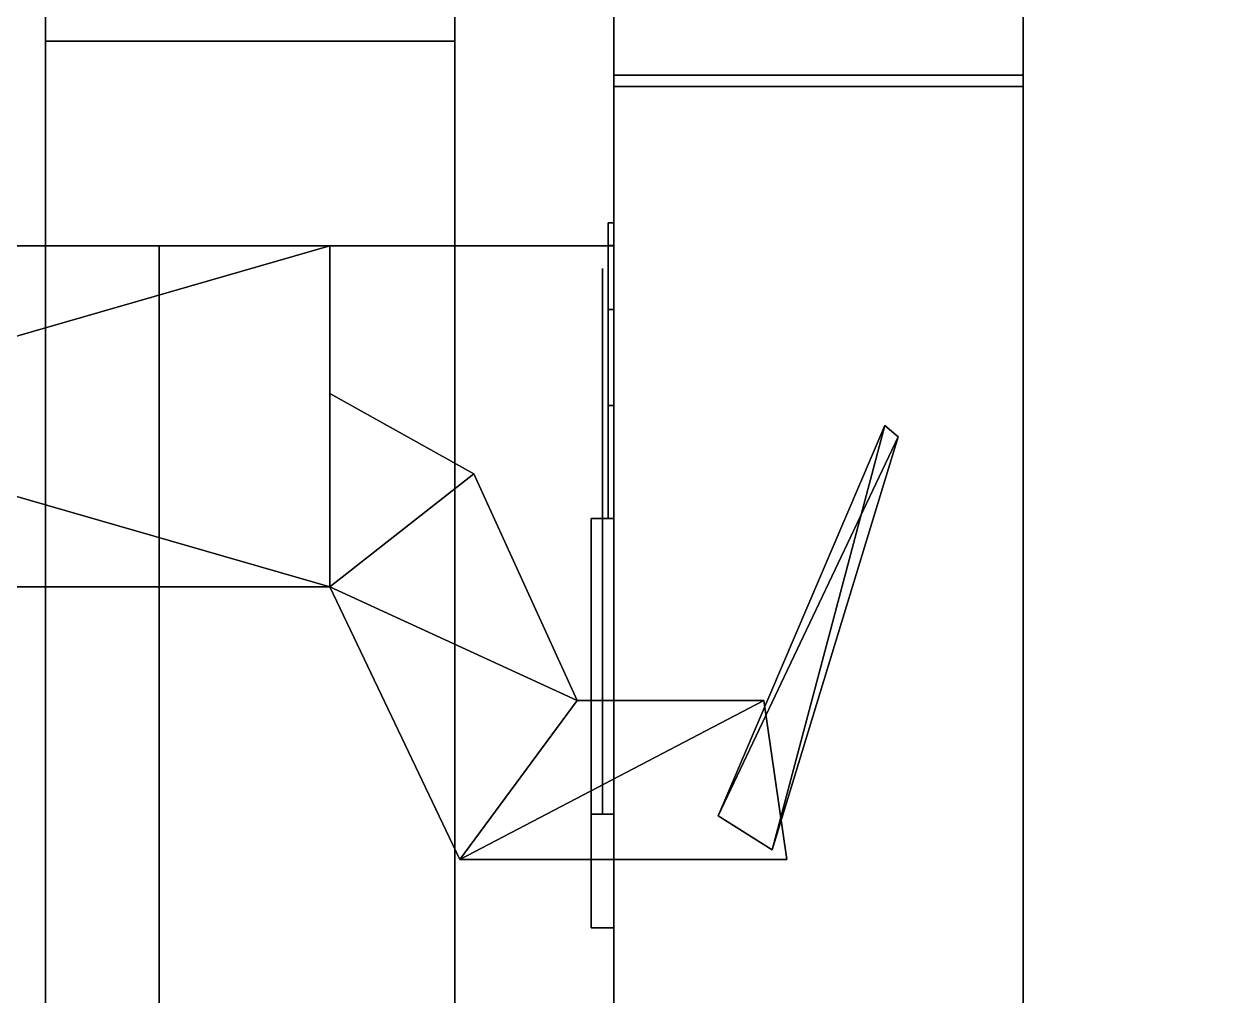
# Model space of a CAD drawing. Extents: x -100 to 4856, y -100 to 4830.
# Drawn here: x 544.1 to 596.9, y 3003 to 3045.8 of the extents above; entities that cross this region are included whole.
import ezdxf

# ---------------------------------------------------------------- set-up
doc = ezdxf.new("R2010")
doc.units = 0
for name, color, linetype in [('LAYER0', 7, 'CONTINUOUS'), ('LAYER145', 7, 'CONTINUOUS'), ('LAYER149', 7, 'CONTINUOUS'), ('LAYER153', 7, 'CONTINUOUS'), ('LAYER162', 7, 'CONTINUOUS'), ('LAYER350', 28, 'CONTINUOUS'), ('LAYER351', 253, 'CONTINUOUS'), ('LAYER352', 28, 'CONTINUOUS'), ('LAYER353', 253, 'CONTINUOUS'), ('LAYER354', 28, 'CONTINUOUS'), ('LAYER355', 253, 'CONTINUOUS'), ('LAYER356', 28, 'CONTINUOUS'), ('LAYER357', 253, 'CONTINUOUS'), ('LAYER358', 28, 'CONTINUOUS'), ('LAYER359', 253, 'CONTINUOUS'), ('LAYER360', 9, 'CONTINUOUS'), ('LAYER639', 9, 'CONTINUOUS'), ('LAYER640', 9, 'CONTINUOUS'), ('LAYER698', 9, 'CONTINUOUS'), ('LAYER699', 9, 'CONTINUOUS')]:
    doc.layers.add(name, color=color, linetype=linetype)

msp = doc.modelspace()

# ---------------------------------------------------------------- linework, layer by layer
at = {"layer": 'LAYER0', "invisible_edges": 1}
for points in [[(4856, 4830, -5), (-100, -100, -5), (-100, 4830, -5), (4856, 4830, -5)], [(-100, -100, -5), (4856, 4830, -5), (4856, -100, -5), (-100, -100, -5)], [(4856, -100), (-100, 4830), (-100, -100), (4856, -100)], [(-100, 4830), (4856, -100), (4856, 4830), (-100, 4830)]]:
    msp.add_3dface(points, dxfattribs=at)
at = {"layer": 'LAYER145', "invisible_edges": 1}
for points in [[(20, 3036), (570, 3054), (570, 3036), (20, 3036)], [(570, 3054), (20, 3036), (20, 3054), (570, 3054)], [(20, 3054, 2540), (570, 3036, 2540), (570, 3054, 2540), (20, 3054, 2540)], [(570, 3036, 2540), (20, 3054, 2540), (20, 3036, 2540), (570, 3036, 2540)], [(570, 3036, 2540), (570, 3054), (570, 3054, 2540), (570, 3036, 2540)], [(570, 3054), (570, 3036, 2540), (570, 3036), (570, 3054)], [(570, 3036, 2540), (20, 3036), (570, 3036), (570, 3036, 2540)], [(20, 3036), (570, 3036, 2540), (20, 3036, 2540), (20, 3036)]]:
    msp.add_3dface(points, dxfattribs=at)
at = {"layer": 'LAYER149', "invisible_edges": 1}
for points in [[(20, 3036, 80), (570, 2256, 80), (20, 2256, 80), (20, 3036, 80)], [(570, 2256, 80), (20, 3036, 80), (570, 3036, 80), (570, 2256, 80)], [(20, 3036, 80), (570, 3036, 98), (570, 3036, 80), (20, 3036, 80)], [(570, 3036, 98), (20, 3036, 80), (20, 3036, 98), (570, 3036, 98)], [(570, 3036, 98), (20, 2256, 98), (570, 2256, 98), (570, 3036, 98)], [(20, 2256, 98), (570, 3036, 98), (20, 3036, 98), (20, 2256, 98)], [(570, 3036, 98), (570, 2256, 80), (570, 3036, 80), (570, 3036, 98)], [(570, 2256, 80), (570, 3036, 98), (570, 2256, 98), (570, 2256, 80)]]:
    msp.add_3dface(points, dxfattribs=at)
at = {"layer": 'LAYER153', "invisible_edges": 1}
for points in [[(550, 3036), (532, 2256), (532, 3036), (550, 3036)], [(532, 2256), (550, 3036), (550, 2256), (532, 2256)], [(532, 3036, 80), (550, 3036), (532, 3036), (532, 3036, 80)], [(550, 3036), (532, 3036, 80), (550, 3036, 80), (550, 3036)], [(550, 2256, 80), (532, 3036, 80), (532, 2256, 80), (550, 2256, 80)], [(532, 3036, 80), (550, 2256, 80), (550, 3036, 80), (532, 3036, 80)], [(550, 3036), (550, 2256, 80), (550, 2256), (550, 3036)], [(550, 2256, 80), (550, 3036), (550, 3036, 80), (550, 2256, 80)]]:
    msp.add_3dface(points, dxfattribs=at)
at = {"layer": 'LAYER162', "invisible_edges": 1}
for points in [[(20, 2256, 2539), (570, 3036, 2539), (20, 3036, 2539), (20, 2256, 2539)], [(570, 3036, 2539), (20, 2256, 2539), (570, 2256, 2539), (570, 3036, 2539)], [(20, 3036, 2521), (570, 3036, 2539), (570, 3036, 2521), (20, 3036, 2521)], [(570, 3036, 2539), (20, 3036, 2521), (20, 3036, 2539), (570, 3036, 2539)], [(570, 2256, 2521), (20, 3036, 2521), (570, 3036, 2521), (570, 2256, 2521)], [(20, 3036, 2521), (570, 2256, 2521), (20, 2256, 2521), (20, 3036, 2521)], [(570, 2256, 2521), (570, 3036, 2539), (570, 2256, 2539), (570, 2256, 2521)], [(570, 3036, 2539), (570, 2256, 2521), (570, 3036, 2521), (570, 3036, 2539)]]:
    msp.add_3dface(points, dxfattribs=at)
at = {"layer": 'LAYER350'}
for points, invisible_edges in [([(569.75, 3036.01, 178.0251), (569.75, 3037, 183), (569.75, 3035, 183), (569.75, 3035, 177.5)], 10), ([(569.75, 3037, 183), (569.75, 3036.01, 187.9749), (569.75, 3035, 188.5), (569.75, 3035, 183)], 10), ([(569.75, 3033.192, 173.8076), (569.75, 3036.01, 178.0251), (569.75, 3035, 177.5), (569.75, 3031.5, 177.5)], 10), ([(569.75, 3036.01, 187.9749), (569.75, 3033.192, 192.1924), (569.75, 3031.5, 188.5), (569.75, 3035, 188.5)], 10), ([(569.5, 3035, 188.5), (569.5, 3035, 177.5), (569.5, 3028, 177.5), (569.5, 3028.209, 188.3167)], 4), ([(569.75, 3028.975, 170.9896), (569.75, 3033.192, 173.8076), (569.75, 3031.5, 177.5), (569.75, 3028, 177.5)], 10), ([(569.75, 3033.192, 192.1924), (569.75, 3028.975, 195.0104), (569.75, 3028, 188.5), (569.75, 3031.5, 188.5)], 10), ([(569.75, 3024, 170), (569.75, 3028.975, 170.9896), (569.75, 3028, 177.5), (569.75, 3024, 174)], 2), ([(569.75, 3028.975, 195.0104), (569.75, 3024, 196), (569.75, 3024, 192), (569.75, 3028, 188.5)], 8), ([(569.5, 3028.209, 188.3167), (569.5, 3028, 177.5), (569.5, 3024, 174), (569.5, 3024, 192)], 5), ([(569, 3006, 162), (569, 3011, 174), (569, 3024, 174), (569, 3024, 162)], 1), ([(569, 3006, 204), (569, 3011, 192), (569, 3024, 192), (569, 3024, 204)], 1), ([(569.5, 3024, 192), (569.5, 3024, 174), (569.5, 3011, 174), (569.5, 3011, 192)], 1), ([(569, 3006, 204), (569, 3006, 162), (569, 3011, 174), (569, 3011, 192)], 10)]:
    msp.add_3dface(points, dxfattribs=dict(at, invisible_edges=invisible_edges))
for points in [[(569, 3006, 162), (569, 3024, 162), (569, 3024, 162), (569, 3006, 162)], [(569, 3006, 204), (569, 3024, 204), (569, 3024, 204), (569, 3006, 204)], [(569, 3011, 174), (570, 3011, 174), (570, 3024, 174), (569, 3024, 174)], [(569, 3024, 174), (570, 3024, 174), (570, 3024, 162), (569, 3024, 162)], [(569, 3024, 162), (570, 3024, 162), (570, 3006, 162), (569, 3006, 162)], [(569, 3011, 192), (570, 3011, 192), (570, 3024, 192), (569, 3024, 192)], [(569, 3024, 192), (570, 3024, 192), (570, 3024, 204), (569, 3024, 204)], [(569, 3024, 204), (570, 3024, 204), (570, 3006, 204), (569, 3006, 204)], [(570, 3024, 174), (570, 3024, 162), (570, 3024, 174)], [(570, 3024, 192), (570, 3024, 204), (570, 3024, 192)], [(570, 3006, 162), (570, 3024, 162), (570, 3024, 204), (570, 3006, 204)], [(569, 3011, 174), (570, 3011, 174), (570, 3011, 192), (569, 3011, 192)], [(570, 3011, 174), (570, 3011, 192), (570, 3011, 174)], [(569, 3006, 204), (570, 3006, 204), (569, 3006, 204)], [(570, 3006, 162), (570, 3006, 204), (569, 3006, 204), (569, 3006, 162)]]:
    msp.add_3dface(points, dxfattribs=at)
at = {"layer": 'LAYER351'}
for points in [[(557.5, 3036, 176.2174), (557.5, 3021, 176.2174), (505.5, 3036, 176.2174), (557.5, 3036, 176.2174)], [(505.5, 3036, 176.2174), (557.5, 3021, 176.2174), (505.5, 3021, 176.2174), (505.5, 3036, 176.2174)], [(505.5, 3036, 189.7826), (505.5, 3021, 189.7826), (557.5, 3036, 189.7826), (505.5, 3036, 189.7826)], [(557.5, 3036, 189.7826), (505.5, 3021, 189.7826), (557.5, 3021, 189.7826), (557.5, 3036, 189.7826)], [(557.5, 3021, 189.7826), (563.84, 3025.96, 189.7826), (557.5, 3029.5, 189.7826), (557.5, 3021, 189.7826)], [(563.84, 3025.96, 176.2174), (557.5, 3021, 176.2174), (557.5, 3029.5, 176.2174), (563.84, 3025.96, 176.2174)], [(581.92, 3028.09, 177.3478), (582.5, 3027.59, 177.3478), (574.58, 3010.93, 177.3478), (581.92, 3028.09, 177.3478)], [(574.58, 3010.93, 188.6522), (576.96, 3009.43, 188.6522), (581.92, 3028.09, 188.6522), (574.58, 3010.93, 188.6522)], [(581.92, 3028.09, 188.6522), (576.96, 3009.43, 188.6522), (582.5, 3027.59, 188.6522), (581.92, 3028.09, 188.6522)], [(574.58, 3010.93, 177.3478), (582.5, 3027.59, 177.3478), (576.96, 3009.43, 177.3478), (574.58, 3010.93, 177.3478)], [(582.5, 3027.59, 177.3478), (582.5, 3027.59, 188.6522), (576.96, 3009.43, 177.3478), (582.5, 3027.59, 177.3478)], [(576.96, 3009.43, 177.3478), (582.5, 3027.59, 188.6522), (576.96, 3009.43, 188.6522), (576.96, 3009.43, 177.3478)], [(563.84, 3025.96, 189.7826), (557.5, 3021, 189.7826), (568.38, 3016, 189.7826), (563.84, 3025.96, 189.7826)], [(557.5, 3021, 176.2174), (563.84, 3025.96, 176.2174), (568.38, 3016, 176.2174), (557.5, 3021, 176.2174)], [(557.5, 3021, 176.2174), (557.5, 3021, 189.7826), (505.5, 3021, 176.2174), (557.5, 3021, 176.2174)], [(505.5, 3021, 176.2174), (557.5, 3021, 189.7826), (505.5, 3021, 189.7826), (505.5, 3021, 176.2174)], [(568.38, 3016, 189.7826), (557.5, 3021, 189.7826), (563.23, 3009, 189.7826), (568.38, 3016, 189.7826)], [(563.23, 3009, 176.2174), (563.23, 3009, 189.7826), (557.5, 3021, 176.2174), (563.23, 3009, 176.2174)], [(557.5, 3021, 176.2174), (563.23, 3009, 189.7826), (557.5, 3021, 189.7826), (557.5, 3021, 176.2174)], [(557.5, 3021, 176.2174), (568.38, 3016, 176.2174), (563.23, 3009, 176.2174), (557.5, 3021, 176.2174)], [(563.23, 3009, 189.7826), (577.6, 3009, 189.7826), (576.6, 3016, 189.7826), (563.23, 3009, 189.7826)], [(563.23, 3009, 189.7826), (576.6, 3016, 189.7826), (568.38, 3016, 189.7826), (563.23, 3009, 189.7826)], [(577.6, 3009, 176.2174), (563.23, 3009, 176.2174), (576.6, 3016, 176.2174), (577.6, 3009, 176.2174)], [(576.6, 3016, 176.2174), (563.23, 3009, 176.2174), (568.38, 3016, 176.2174), (576.6, 3016, 176.2174)], [(563.23, 3009, 189.7826), (563.23, 3009, 176.2174), (577.6, 3009, 176.2174), (563.23, 3009, 189.7826)], [(563.23, 3009, 189.7826), (577.6, 3009, 176.2174), (577.6, 3009, 189.7826), (563.23, 3009, 189.7826)]]:
    msp.add_3dface(points, dxfattribs=at)
at = {"layer": 'LAYER352'}
for points, invisible_edges in [([(569.75, 3036.01, 741.5251), (569.75, 3037, 746.5), (569.75, 3035, 746.5), (569.75, 3035, 741)], 10), ([(569.75, 3037, 746.5), (569.75, 3036.01, 751.4749), (569.75, 3035, 752), (569.75, 3035, 746.5)], 10), ([(569.75, 3033.192, 737.3076), (569.75, 3036.01, 741.5251), (569.75, 3035, 741), (569.75, 3031.5, 741)], 10), ([(569.75, 3036.01, 751.4749), (569.75, 3033.192, 755.6924), (569.75, 3031.5, 752), (569.75, 3035, 752)], 10), ([(569.5, 3035, 752), (569.5, 3035, 741), (569.5, 3028, 741), (569.5, 3028.209, 751.8167)], 4), ([(569.75, 3028.975, 734.4896), (569.75, 3033.192, 737.3076), (569.75, 3031.5, 741), (569.75, 3028, 741)], 10), ([(569.75, 3033.192, 755.6924), (569.75, 3028.975, 758.5104), (569.75, 3028, 752), (569.75, 3031.5, 752)], 10), ([(569.75, 3024, 733.5), (569.75, 3028.975, 734.4896), (569.75, 3028, 741), (569.75, 3024, 737.5)], 2), ([(569.75, 3028.975, 758.5104), (569.75, 3024, 759.5), (569.75, 3024, 755.5), (569.75, 3028, 752)], 8), ([(569.5, 3028.209, 751.8167), (569.5, 3028, 741), (569.5, 3024, 737.5), (569.5, 3024, 755.5)], 5), ([(569, 3006, 725.5), (569, 3011, 737.5), (569, 3024, 737.5), (569, 3024, 725.5)], 1), ([(569, 3006, 767.5), (569, 3011, 755.5), (569, 3024, 755.5), (569, 3024, 767.5)], 1), ([(569.5, 3024, 755.5), (569.5, 3024, 737.5), (569.5, 3011, 737.5), (569.5, 3011, 755.5)], 1), ([(569, 3006, 767.5), (569, 3006, 725.5), (569, 3011, 737.5), (569, 3011, 755.5)], 10)]:
    msp.add_3dface(points, dxfattribs=dict(at, invisible_edges=invisible_edges))
for points in [[(569, 3006, 725.5), (569, 3024, 725.5), (569, 3024, 725.5), (569, 3006, 725.5)], [(569, 3006, 767.5), (569, 3024, 767.5), (569, 3024, 767.5), (569, 3006, 767.5)], [(569, 3011, 737.5), (570, 3011, 737.5), (570, 3024, 737.5), (569, 3024, 737.5)], [(569, 3024, 737.5), (570, 3024, 737.5), (570, 3024, 725.5), (569, 3024, 725.5)], [(569, 3024, 725.5), (570, 3024, 725.5), (570, 3006, 725.5), (569, 3006, 725.5)], [(569, 3011, 755.5), (570, 3011, 755.5), (570, 3024, 755.5), (569, 3024, 755.5)], [(569, 3024, 755.5), (570, 3024, 755.5), (570, 3024, 767.5), (569, 3024, 767.5)], [(569, 3024, 767.5), (570, 3024, 767.5), (570, 3006, 767.5), (569, 3006, 767.5)], [(570, 3024, 737.5), (570, 3024, 725.5), (570, 3024, 737.5)], [(570, 3024, 755.5), (570, 3024, 767.5), (570, 3024, 755.5)], [(570, 3006, 725.5), (570, 3024, 725.5), (570, 3024, 767.5), (570, 3006, 767.5)], [(569, 3011, 737.5), (570, 3011, 737.5), (570, 3011, 755.5), (569, 3011, 755.5)], [(570, 3011, 737.5), (570, 3011, 755.5), (570, 3011, 737.5)], [(569, 3006, 767.5), (570, 3006, 767.5), (569, 3006, 767.5)], [(570, 3006, 725.5), (570, 3006, 767.5), (569, 3006, 767.5), (569, 3006, 725.5)]]:
    msp.add_3dface(points, dxfattribs=at)
at = {"layer": 'LAYER353'}
for points in [[(557.5, 3036, 739.7174), (557.5, 3021, 739.7174), (505.5, 3036, 739.7174), (557.5, 3036, 739.7174)], [(505.5, 3036, 739.7174), (557.5, 3021, 739.7174), (505.5, 3021, 739.7174), (505.5, 3036, 739.7174)], [(505.5, 3036, 753.2826), (505.5, 3021, 753.2826), (557.5, 3036, 753.2826), (505.5, 3036, 753.2826)], [(557.5, 3036, 753.2826), (505.5, 3021, 753.2826), (557.5, 3021, 753.2826), (557.5, 3036, 753.2826)], [(557.5, 3021, 753.2826), (563.84, 3025.96, 753.2826), (557.5, 3029.5, 753.2826), (557.5, 3021, 753.2826)], [(563.84, 3025.96, 739.7174), (557.5, 3021, 739.7174), (557.5, 3029.5, 739.7174), (563.84, 3025.96, 739.7174)], [(581.92, 3028.09, 740.8478), (582.5, 3027.59, 740.8478), (574.58, 3010.93, 740.8478), (581.92, 3028.09, 740.8478)], [(574.58, 3010.93, 752.1522), (576.96, 3009.43, 752.1522), (581.92, 3028.09, 752.1522), (574.58, 3010.93, 752.1522)], [(581.92, 3028.09, 752.1522), (576.96, 3009.43, 752.1522), (582.5, 3027.59, 752.1522), (581.92, 3028.09, 752.1522)], [(574.58, 3010.93, 740.8478), (582.5, 3027.59, 740.8478), (576.96, 3009.43, 740.8478), (574.58, 3010.93, 740.8478)], [(582.5, 3027.59, 740.8478), (582.5, 3027.59, 752.1522), (576.96, 3009.43, 740.8478), (582.5, 3027.59, 740.8478)], [(576.96, 3009.43, 740.8478), (582.5, 3027.59, 752.1522), (576.96, 3009.43, 752.1522), (576.96, 3009.43, 740.8478)], [(563.84, 3025.96, 753.2826), (557.5, 3021, 753.2826), (568.38, 3016, 753.2826), (563.84, 3025.96, 753.2826)], [(557.5, 3021, 739.7174), (563.84, 3025.96, 739.7174), (568.38, 3016, 739.7174), (557.5, 3021, 739.7174)], [(557.5, 3021, 739.7174), (557.5, 3021, 753.2826), (505.5, 3021, 739.7174), (557.5, 3021, 739.7174)], [(505.5, 3021, 739.7174), (557.5, 3021, 753.2826), (505.5, 3021, 753.2826), (505.5, 3021, 739.7174)], [(568.38, 3016, 753.2826), (557.5, 3021, 753.2826), (563.23, 3009, 753.2826), (568.38, 3016, 753.2826)], [(563.23, 3009, 739.7174), (563.23, 3009, 753.2826), (557.5, 3021, 739.7174), (563.23, 3009, 739.7174)], [(557.5, 3021, 739.7174), (563.23, 3009, 753.2826), (557.5, 3021, 753.2826), (557.5, 3021, 739.7174)], [(557.5, 3021, 739.7174), (568.38, 3016, 739.7174), (563.23, 3009, 739.7174), (557.5, 3021, 739.7174)], [(563.23, 3009, 753.2826), (577.6, 3009, 753.2826), (576.6, 3016, 753.2826), (563.23, 3009, 753.2826)], [(563.23, 3009, 753.2826), (576.6, 3016, 753.2826), (568.38, 3016, 753.2826), (563.23, 3009, 753.2826)], [(577.6, 3009, 739.7174), (563.23, 3009, 739.7174), (576.6, 3016, 739.7174), (577.6, 3009, 739.7174)], [(576.6, 3016, 739.7174), (563.23, 3009, 739.7174), (568.38, 3016, 739.7174), (576.6, 3016, 739.7174)], [(563.23, 3009, 753.2826), (563.23, 3009, 739.7174), (577.6, 3009, 739.7174), (563.23, 3009, 753.2826)], [(563.23, 3009, 753.2826), (577.6, 3009, 739.7174), (577.6, 3009, 753.2826), (563.23, 3009, 753.2826)]]:
    msp.add_3dface(points, dxfattribs=at)
at = {"layer": 'LAYER354'}
for points, invisible_edges in [([(569.75, 3036.01, 1305.025), (569.75, 3037, 1310), (569.75, 3035, 1310), (569.75, 3035, 1304.5)], 10), ([(569.75, 3037, 1310), (569.75, 3036.01, 1314.975), (569.75, 3035, 1315.5), (569.75, 3035, 1310)], 10), ([(569.75, 3033.192, 1300.808), (569.75, 3036.01, 1305.025), (569.75, 3035, 1304.5), (569.75, 3031.5, 1304.5)], 10), ([(569.75, 3036.01, 1314.975), (569.75, 3033.192, 1319.192), (569.75, 3031.5, 1315.5), (569.75, 3035, 1315.5)], 10), ([(569.5, 3035, 1315.5), (569.5, 3035, 1304.5), (569.5, 3028, 1304.5), (569.5, 3028.209, 1315.317)], 4), ([(569.75, 3028.975, 1297.99), (569.75, 3033.192, 1300.808), (569.75, 3031.5, 1304.5), (569.75, 3028, 1304.5)], 10), ([(569.75, 3033.192, 1319.192), (569.75, 3028.975, 1322.01), (569.75, 3028, 1315.5), (569.75, 3031.5, 1315.5)], 10), ([(569.75, 3024, 1297), (569.75, 3028.975, 1297.99), (569.75, 3028, 1304.5), (569.75, 3024, 1301)], 2), ([(569.75, 3028.975, 1322.01), (569.75, 3024, 1323), (569.75, 3024, 1319), (569.75, 3028, 1315.5)], 8), ([(569.5, 3028.209, 1315.317), (569.5, 3028, 1304.5), (569.5, 3024, 1301), (569.5, 3024, 1319)], 5), ([(569, 3006, 1289), (569, 3011, 1301), (569, 3024, 1301), (569, 3024, 1289)], 1), ([(569, 3006, 1331), (569, 3011, 1319), (569, 3024, 1319), (569, 3024, 1331)], 1), ([(569.5, 3024, 1319), (569.5, 3024, 1301), (569.5, 3011, 1301), (569.5, 3011, 1319)], 1), ([(569, 3006, 1331), (569, 3006, 1289), (569, 3011, 1301), (569, 3011, 1319)], 10)]:
    msp.add_3dface(points, dxfattribs=dict(at, invisible_edges=invisible_edges))
for points in [[(569, 3006, 1289), (569, 3024, 1289), (569, 3024, 1289), (569, 3006, 1289)], [(569, 3006, 1331), (569, 3024, 1331), (569, 3024, 1331), (569, 3006, 1331)], [(569, 3011, 1301), (570, 3011, 1301), (570, 3024, 1301), (569, 3024, 1301)], [(569, 3024, 1301), (570, 3024, 1301), (570, 3024, 1289), (569, 3024, 1289)], [(569, 3024, 1289), (570, 3024, 1289), (570, 3006, 1289), (569, 3006, 1289)], [(569, 3011, 1319), (570, 3011, 1319), (570, 3024, 1319), (569, 3024, 1319)], [(569, 3024, 1319), (570, 3024, 1319), (570, 3024, 1331), (569, 3024, 1331)], [(569, 3024, 1331), (570, 3024, 1331), (570, 3006, 1331), (569, 3006, 1331)], [(570, 3024, 1301), (570, 3024, 1289), (570, 3024, 1301)], [(570, 3024, 1319), (570, 3024, 1331), (570, 3024, 1319)], [(570, 3006, 1289), (570, 3024, 1289), (570, 3024, 1331), (570, 3006, 1331)], [(569, 3011, 1301), (570, 3011, 1301), (570, 3011, 1319), (569, 3011, 1319)], [(570, 3011, 1301), (570, 3011, 1319), (570, 3011, 1301)], [(569, 3006, 1331), (570, 3006, 1331), (569, 3006, 1331)], [(570, 3006, 1289), (570, 3006, 1331), (569, 3006, 1331), (569, 3006, 1289)]]:
    msp.add_3dface(points, dxfattribs=at)
at = {"layer": 'LAYER355'}
for points in [[(557.5, 3036, 1303.217), (557.5, 3021, 1303.217), (505.5, 3036, 1303.217), (557.5, 3036, 1303.217)], [(505.5, 3036, 1303.217), (557.5, 3021, 1303.217), (505.5, 3021, 1303.217), (505.5, 3036, 1303.217)], [(505.5, 3036, 1316.783), (505.5, 3021, 1316.783), (557.5, 3036, 1316.783), (505.5, 3036, 1316.783)], [(557.5, 3036, 1316.783), (505.5, 3021, 1316.783), (557.5, 3021, 1316.783), (557.5, 3036, 1316.783)], [(557.5, 3021, 1316.783), (563.84, 3025.96, 1316.783), (557.5, 3029.5, 1316.783), (557.5, 3021, 1316.783)], [(563.84, 3025.96, 1303.217), (557.5, 3021, 1303.217), (557.5, 3029.5, 1303.217), (563.84, 3025.96, 1303.217)], [(581.92, 3028.09, 1304.348), (582.5, 3027.59, 1304.348), (574.58, 3010.93, 1304.348), (581.92, 3028.09, 1304.348)], [(574.58, 3010.93, 1315.652), (576.96, 3009.43, 1315.652), (581.92, 3028.09, 1315.652), (574.58, 3010.93, 1315.652)], [(581.92, 3028.09, 1315.652), (576.96, 3009.43, 1315.652), (582.5, 3027.59, 1315.652), (581.92, 3028.09, 1315.652)], [(574.58, 3010.93, 1304.348), (582.5, 3027.59, 1304.348), (576.96, 3009.43, 1304.348), (574.58, 3010.93, 1304.348)], [(582.5, 3027.59, 1304.348), (582.5, 3027.59, 1315.652), (576.96, 3009.43, 1304.348), (582.5, 3027.59, 1304.348)], [(576.96, 3009.43, 1304.348), (582.5, 3027.59, 1315.652), (576.96, 3009.43, 1315.652), (576.96, 3009.43, 1304.348)], [(563.84, 3025.96, 1316.783), (557.5, 3021, 1316.783), (568.38, 3016, 1316.783), (563.84, 3025.96, 1316.783)], [(557.5, 3021, 1303.217), (563.84, 3025.96, 1303.217), (568.38, 3016, 1303.217), (557.5, 3021, 1303.217)], [(557.5, 3021, 1303.217), (557.5, 3021, 1316.783), (505.5, 3021, 1303.217), (557.5, 3021, 1303.217)], [(505.5, 3021, 1303.217), (557.5, 3021, 1316.783), (505.5, 3021, 1316.783), (505.5, 3021, 1303.217)], [(568.38, 3016, 1316.783), (557.5, 3021, 1316.783), (563.23, 3009, 1316.783), (568.38, 3016, 1316.783)], [(563.23, 3009, 1303.217), (563.23, 3009, 1316.783), (557.5, 3021, 1303.217), (563.23, 3009, 1303.217)], [(557.5, 3021, 1303.217), (563.23, 3009, 1316.783), (557.5, 3021, 1316.783), (557.5, 3021, 1303.217)], [(557.5, 3021, 1303.217), (568.38, 3016, 1303.217), (563.23, 3009, 1303.217), (557.5, 3021, 1303.217)], [(563.23, 3009, 1316.783), (577.6, 3009, 1316.783), (576.6, 3016, 1316.783), (563.23, 3009, 1316.783)], [(563.23, 3009, 1316.783), (576.6, 3016, 1316.783), (568.38, 3016, 1316.783), (563.23, 3009, 1316.783)], [(577.6, 3009, 1303.217), (563.23, 3009, 1303.217), (576.6, 3016, 1303.217), (577.6, 3009, 1303.217)], [(576.6, 3016, 1303.217), (563.23, 3009, 1303.217), (568.38, 3016, 1303.217), (576.6, 3016, 1303.217)], [(563.23, 3009, 1316.783), (563.23, 3009, 1303.217), (577.6, 3009, 1303.217), (563.23, 3009, 1316.783)], [(563.23, 3009, 1316.783), (577.6, 3009, 1303.217), (577.6, 3009, 1316.783), (563.23, 3009, 1316.783)]]:
    msp.add_3dface(points, dxfattribs=at)
at = {"layer": 'LAYER356'}
for points, invisible_edges in [([(569.75, 3036.01, 1868.525), (569.75, 3037, 1873.5), (569.75, 3035, 1873.5), (569.75, 3035, 1868)], 10), ([(569.75, 3037, 1873.5), (569.75, 3036.01, 1878.475), (569.75, 3035, 1879), (569.75, 3035, 1873.5)], 10), ([(569.75, 3033.192, 1864.308), (569.75, 3036.01, 1868.525), (569.75, 3035, 1868), (569.75, 3031.5, 1868)], 10), ([(569.75, 3036.01, 1878.475), (569.75, 3033.192, 1882.692), (569.75, 3031.5, 1879), (569.75, 3035, 1879)], 10), ([(569.5, 3035, 1879), (569.5, 3035, 1868), (569.5, 3028, 1868), (569.5, 3028.209, 1878.817)], 4), ([(569.75, 3028.975, 1861.49), (569.75, 3033.192, 1864.308), (569.75, 3031.5, 1868), (569.75, 3028, 1868)], 10), ([(569.75, 3033.192, 1882.692), (569.75, 3028.975, 1885.51), (569.75, 3028, 1879), (569.75, 3031.5, 1879)], 10), ([(569.75, 3024, 1860.5), (569.75, 3028.975, 1861.49), (569.75, 3028, 1868), (569.75, 3024, 1864.5)], 2), ([(569.75, 3028.975, 1885.51), (569.75, 3024, 1886.5), (569.75, 3024, 1882.5), (569.75, 3028, 1879)], 8), ([(569.5, 3028.209, 1878.817), (569.5, 3028, 1868), (569.5, 3024, 1864.5), (569.5, 3024, 1882.5)], 5), ([(569, 3006, 1852.5), (569, 3011, 1864.5), (569, 3024, 1864.5), (569, 3024, 1852.5)], 1), ([(569, 3006, 1894.5), (569, 3011, 1882.5), (569, 3024, 1882.5), (569, 3024, 1894.5)], 1), ([(569.5, 3024, 1882.5), (569.5, 3024, 1864.5), (569.5, 3011, 1864.5), (569.5, 3011, 1882.5)], 1), ([(569, 3006, 1894.5), (569, 3006, 1852.5), (569, 3011, 1864.5), (569, 3011, 1882.5)], 10)]:
    msp.add_3dface(points, dxfattribs=dict(at, invisible_edges=invisible_edges))
for points in [[(569, 3006, 1852.5), (569, 3024, 1852.5), (569, 3024, 1852.5), (569, 3006, 1852.5)], [(569, 3006, 1894.5), (569, 3024, 1894.5), (569, 3024, 1894.5), (569, 3006, 1894.5)], [(569, 3011, 1864.5), (570, 3011, 1864.5), (570, 3024, 1864.5), (569, 3024, 1864.5)], [(569, 3024, 1864.5), (570, 3024, 1864.5), (570, 3024, 1852.5), (569, 3024, 1852.5)], [(569, 3024, 1852.5), (570, 3024, 1852.5), (570, 3006, 1852.5), (569, 3006, 1852.5)], [(569, 3011, 1882.5), (570, 3011, 1882.5), (570, 3024, 1882.5), (569, 3024, 1882.5)], [(569, 3024, 1882.5), (570, 3024, 1882.5), (570, 3024, 1894.5), (569, 3024, 1894.5)], [(569, 3024, 1894.5), (570, 3024, 1894.5), (570, 3006, 1894.5), (569, 3006, 1894.5)], [(570, 3024, 1864.5), (570, 3024, 1852.5), (570, 3024, 1864.5)], [(570, 3024, 1882.5), (570, 3024, 1894.5), (570, 3024, 1882.5)], [(570, 3006, 1852.5), (570, 3024, 1852.5), (570, 3024, 1894.5), (570, 3006, 1894.5)], [(569, 3011, 1864.5), (570, 3011, 1864.5), (570, 3011, 1882.5), (569, 3011, 1882.5)], [(570, 3011, 1864.5), (570, 3011, 1882.5), (570, 3011, 1864.5)], [(569, 3006, 1894.5), (570, 3006, 1894.5), (569, 3006, 1894.5)], [(570, 3006, 1852.5), (570, 3006, 1894.5), (569, 3006, 1894.5), (569, 3006, 1852.5)]]:
    msp.add_3dface(points, dxfattribs=at)
at = {"layer": 'LAYER357'}
for points in [[(557.5, 3036, 1866.717), (557.5, 3021, 1866.717), (505.5, 3036, 1866.717), (557.5, 3036, 1866.717)], [(505.5, 3036, 1866.717), (557.5, 3021, 1866.717), (505.5, 3021, 1866.717), (505.5, 3036, 1866.717)], [(505.5, 3036, 1880.283), (505.5, 3021, 1880.283), (557.5, 3036, 1880.283), (505.5, 3036, 1880.283)], [(557.5, 3036, 1880.283), (505.5, 3021, 1880.283), (557.5, 3021, 1880.283), (557.5, 3036, 1880.283)], [(557.5, 3021, 1880.283), (563.84, 3025.96, 1880.283), (557.5, 3029.5, 1880.283), (557.5, 3021, 1880.283)], [(563.84, 3025.96, 1866.717), (557.5, 3021, 1866.717), (557.5, 3029.5, 1866.717), (563.84, 3025.96, 1866.717)], [(581.92, 3028.09, 1867.848), (582.5, 3027.59, 1867.848), (574.58, 3010.93, 1867.848), (581.92, 3028.09, 1867.848)], [(574.58, 3010.93, 1879.152), (576.96, 3009.43, 1879.152), (581.92, 3028.09, 1879.152), (574.58, 3010.93, 1879.152)], [(581.92, 3028.09, 1879.152), (576.96, 3009.43, 1879.152), (582.5, 3027.59, 1879.152), (581.92, 3028.09, 1879.152)], [(574.58, 3010.93, 1867.848), (582.5, 3027.59, 1867.848), (576.96, 3009.43, 1867.848), (574.58, 3010.93, 1867.848)], [(582.5, 3027.59, 1867.848), (582.5, 3027.59, 1879.152), (576.96, 3009.43, 1867.848), (582.5, 3027.59, 1867.848)], [(576.96, 3009.43, 1867.848), (582.5, 3027.59, 1879.152), (576.96, 3009.43, 1879.152), (576.96, 3009.43, 1867.848)], [(563.84, 3025.96, 1880.283), (557.5, 3021, 1880.283), (568.38, 3016, 1880.283), (563.84, 3025.96, 1880.283)], [(557.5, 3021, 1866.717), (563.84, 3025.96, 1866.717), (568.38, 3016, 1866.717), (557.5, 3021, 1866.717)], [(557.5, 3021, 1866.717), (557.5, 3021, 1880.283), (505.5, 3021, 1866.717), (557.5, 3021, 1866.717)], [(505.5, 3021, 1866.717), (557.5, 3021, 1880.283), (505.5, 3021, 1880.283), (505.5, 3021, 1866.717)], [(568.38, 3016, 1880.283), (557.5, 3021, 1880.283), (563.23, 3009, 1880.283), (568.38, 3016, 1880.283)], [(563.23, 3009, 1866.717), (563.23, 3009, 1880.283), (557.5, 3021, 1866.717), (563.23, 3009, 1866.717)], [(557.5, 3021, 1866.717), (563.23, 3009, 1880.283), (557.5, 3021, 1880.283), (557.5, 3021, 1866.717)], [(557.5, 3021, 1866.717), (568.38, 3016, 1866.717), (563.23, 3009, 1866.717), (557.5, 3021, 1866.717)], [(563.23, 3009, 1880.283), (577.6, 3009, 1880.283), (576.6, 3016, 1880.283), (563.23, 3009, 1880.283)], [(563.23, 3009, 1880.283), (576.6, 3016, 1880.283), (568.38, 3016, 1880.283), (563.23, 3009, 1880.283)], [(577.6, 3009, 1866.717), (563.23, 3009, 1866.717), (576.6, 3016, 1866.717), (577.6, 3009, 1866.717)], [(576.6, 3016, 1866.717), (563.23, 3009, 1866.717), (568.38, 3016, 1866.717), (576.6, 3016, 1866.717)], [(563.23, 3009, 1880.283), (563.23, 3009, 1866.717), (577.6, 3009, 1866.717), (563.23, 3009, 1880.283)], [(563.23, 3009, 1880.283), (577.6, 3009, 1866.717), (577.6, 3009, 1880.283), (563.23, 3009, 1880.283)]]:
    msp.add_3dface(points, dxfattribs=at)
at = {"layer": 'LAYER358'}
for points, invisible_edges in [([(569.75, 3036.01, 2432.025), (569.75, 3037, 2437), (569.75, 3035, 2437), (569.75, 3035, 2431.5)], 10), ([(569.75, 3037, 2437), (569.75, 3036.01, 2441.975), (569.75, 3035, 2442.5), (569.75, 3035, 2437)], 10), ([(569.75, 3033.192, 2427.808), (569.75, 3036.01, 2432.025), (569.75, 3035, 2431.5), (569.75, 3031.5, 2431.5)], 10), ([(569.75, 3036.01, 2441.975), (569.75, 3033.192, 2446.192), (569.75, 3031.5, 2442.5), (569.75, 3035, 2442.5)], 10), ([(569.5, 3035, 2442.5), (569.5, 3035, 2431.5), (569.5, 3028, 2431.5), (569.5, 3028.209, 2442.317)], 4), ([(569.75, 3028.975, 2424.99), (569.75, 3033.192, 2427.808), (569.75, 3031.5, 2431.5), (569.75, 3028, 2431.5)], 10), ([(569.75, 3033.192, 2446.192), (569.75, 3028.975, 2449.01), (569.75, 3028, 2442.5), (569.75, 3031.5, 2442.5)], 10), ([(569.75, 3024, 2424), (569.75, 3028.975, 2424.99), (569.75, 3028, 2431.5), (569.75, 3024, 2428)], 2), ([(569.75, 3028.975, 2449.01), (569.75, 3024, 2450), (569.75, 3024, 2446), (569.75, 3028, 2442.5)], 8), ([(569.5, 3028.209, 2442.317), (569.5, 3028, 2431.5), (569.5, 3024, 2428), (569.5, 3024, 2446)], 5), ([(569, 3006, 2416), (569, 3011, 2428), (569, 3024, 2428), (569, 3024, 2416)], 1), ([(569, 3006, 2458), (569, 3011, 2446), (569, 3024, 2446), (569, 3024, 2458)], 1), ([(569.5, 3024, 2446), (569.5, 3024, 2428), (569.5, 3011, 2428), (569.5, 3011, 2446)], 1), ([(569, 3006, 2458), (569, 3006, 2416), (569, 3011, 2428), (569, 3011, 2446)], 10)]:
    msp.add_3dface(points, dxfattribs=dict(at, invisible_edges=invisible_edges))
for points in [[(569, 3006, 2416), (569, 3024, 2416), (569, 3024, 2416), (569, 3006, 2416)], [(569, 3006, 2458), (569, 3024, 2458), (569, 3024, 2458), (569, 3006, 2458)], [(569, 3011, 2428), (570, 3011, 2428), (570, 3024, 2428), (569, 3024, 2428)], [(569, 3024, 2428), (570, 3024, 2428), (570, 3024, 2416), (569, 3024, 2416)], [(569, 3024, 2416), (570, 3024, 2416), (570, 3006, 2416), (569, 3006, 2416)], [(569, 3011, 2446), (570, 3011, 2446), (570, 3024, 2446), (569, 3024, 2446)], [(569, 3024, 2446), (570, 3024, 2446), (570, 3024, 2458), (569, 3024, 2458)], [(569, 3024, 2458), (570, 3024, 2458), (570, 3006, 2458), (569, 3006, 2458)], [(570, 3024, 2428), (570, 3024, 2416), (570, 3024, 2428)], [(570, 3024, 2446), (570, 3024, 2458), (570, 3024, 2446)], [(570, 3006, 2416), (570, 3024, 2416), (570, 3024, 2458), (570, 3006, 2458)], [(569, 3011, 2428), (570, 3011, 2428), (570, 3011, 2446), (569, 3011, 2446)], [(570, 3011, 2428), (570, 3011, 2446), (570, 3011, 2428)], [(569, 3006, 2458), (570, 3006, 2458), (569, 3006, 2458)], [(570, 3006, 2416), (570, 3006, 2458), (569, 3006, 2458), (569, 3006, 2416)]]:
    msp.add_3dface(points, dxfattribs=at)
at = {"layer": 'LAYER359'}
for points in [[(557.5, 3036, 2430.217), (557.5, 3021, 2430.217), (505.5, 3036, 2430.217), (557.5, 3036, 2430.217)], [(505.5, 3036, 2430.217), (557.5, 3021, 2430.217), (505.5, 3021, 2430.217), (505.5, 3036, 2430.217)], [(505.5, 3036, 2443.783), (505.5, 3021, 2443.783), (557.5, 3036, 2443.783), (505.5, 3036, 2443.783)], [(557.5, 3036, 2443.783), (505.5, 3021, 2443.783), (557.5, 3021, 2443.783), (557.5, 3036, 2443.783)], [(557.5, 3021, 2443.783), (563.84, 3025.96, 2443.783), (557.5, 3029.5, 2443.783), (557.5, 3021, 2443.783)], [(563.84, 3025.96, 2430.217), (557.5, 3021, 2430.217), (557.5, 3029.5, 2430.217), (563.84, 3025.96, 2430.217)], [(581.92, 3028.09, 2431.348), (582.5, 3027.59, 2431.348), (574.58, 3010.93, 2431.348), (581.92, 3028.09, 2431.348)], [(574.58, 3010.93, 2442.652), (576.96, 3009.43, 2442.652), (581.92, 3028.09, 2442.652), (574.58, 3010.93, 2442.652)], [(581.92, 3028.09, 2442.652), (576.96, 3009.43, 2442.652), (582.5, 3027.59, 2442.652), (581.92, 3028.09, 2442.652)], [(574.58, 3010.93, 2431.348), (582.5, 3027.59, 2431.348), (576.96, 3009.43, 2431.348), (574.58, 3010.93, 2431.348)], [(582.5, 3027.59, 2431.348), (582.5, 3027.59, 2442.652), (576.96, 3009.43, 2431.348), (582.5, 3027.59, 2431.348)], [(576.96, 3009.43, 2431.348), (582.5, 3027.59, 2442.652), (576.96, 3009.43, 2442.652), (576.96, 3009.43, 2431.348)], [(563.84, 3025.96, 2443.783), (557.5, 3021, 2443.783), (568.38, 3016, 2443.783), (563.84, 3025.96, 2443.783)], [(557.5, 3021, 2430.217), (563.84, 3025.96, 2430.217), (568.38, 3016, 2430.217), (557.5, 3021, 2430.217)], [(557.5, 3021, 2430.217), (557.5, 3021, 2443.783), (505.5, 3021, 2430.217), (557.5, 3021, 2430.217)], [(505.5, 3021, 2430.217), (557.5, 3021, 2443.783), (505.5, 3021, 2443.783), (505.5, 3021, 2430.217)], [(568.38, 3016, 2443.783), (557.5, 3021, 2443.783), (563.23, 3009, 2443.783), (568.38, 3016, 2443.783)], [(563.23, 3009, 2430.217), (563.23, 3009, 2443.783), (557.5, 3021, 2430.217), (563.23, 3009, 2430.217)], [(557.5, 3021, 2430.217), (563.23, 3009, 2443.783), (557.5, 3021, 2443.783), (557.5, 3021, 2430.217)], [(557.5, 3021, 2430.217), (568.38, 3016, 2430.217), (563.23, 3009, 2430.217), (557.5, 3021, 2430.217)], [(563.23, 3009, 2443.783), (577.6, 3009, 2443.783), (576.6, 3016, 2443.783), (563.23, 3009, 2443.783)], [(563.23, 3009, 2443.783), (576.6, 3016, 2443.783), (568.38, 3016, 2443.783), (563.23, 3009, 2443.783)], [(577.6, 3009, 2430.217), (563.23, 3009, 2430.217), (576.6, 3016, 2430.217), (577.6, 3009, 2430.217)], [(576.6, 3016, 2430.217), (563.23, 3009, 2430.217), (568.38, 3016, 2430.217), (576.6, 3016, 2430.217)], [(563.23, 3009, 2443.783), (563.23, 3009, 2430.217), (577.6, 3009, 2430.217), (563.23, 3009, 2443.783)], [(563.23, 3009, 2443.783), (577.6, 3009, 2430.217), (577.6, 3009, 2443.783), (563.23, 3009, 2443.783)]]:
    msp.add_3dface(points, dxfattribs=at)
at = {"layer": 'LAYER360', "invisible_edges": 1}
for points in [[(570, 2647.5, 2537), (570, 3043.5, 83), (570, 2647.5, 83), (570, 2647.5, 2537)], [(570, 3043.5, 83), (570, 2647.5, 2537), (570, 3043.5, 2537), (570, 3043.5, 83)], [(588, 2647.5, 83), (570, 3043.5, 83), (588, 3043.5, 83), (588, 2647.5, 83)], [(570, 3043.5, 83), (588, 2647.5, 83), (570, 2647.5, 83), (570, 3043.5, 83)], [(588, 3043.5, 2537), (570, 3043.5, 83), (570, 3043.5, 2537), (588, 3043.5, 2537)], [(570, 3043.5, 83), (588, 3043.5, 2537), (588, 3043.5, 83), (570, 3043.5, 83)], [(570, 2647.5, 2537), (588, 3043.5, 2537), (570, 3043.5, 2537), (570, 2647.5, 2537)], [(588, 3043.5, 2537), (570, 2647.5, 2537), (588, 2647.5, 2537), (588, 3043.5, 2537)], [(588, 3043.5, 2537), (588, 2647.5, 83), (588, 3043.5, 83), (588, 3043.5, 2537)], [(588, 2647.5, 83), (588, 3043.5, 2537), (588, 2647.5, 2537), (588, 2647.5, 83)]]:
    msp.add_3dface(points, dxfattribs=at)
at = {"layer": 'LAYER639', "invisible_edges": 1}
for points in [[(545, 4660, 2640), (545, 3045, 2540), (545, 3045, 2640), (545, 4660, 2640)], [(545, 3045, 2540), (545, 4660, 2640), (545, 4660, 2540), (545, 3045, 2540)], [(563, 4660, 2540), (545, 3045, 2540), (545, 4660, 2540), (563, 4660, 2540)], [(545, 3045, 2540), (563, 4660, 2540), (563, 3045, 2540), (545, 3045, 2540)], [(563, 3045, 2640), (545, 4660, 2640), (545, 3045, 2640), (563, 3045, 2640)], [(545, 4660, 2640), (563, 3045, 2640), (563, 4660, 2640), (545, 4660, 2640)], [(563, 4660, 2540), (563, 3045, 2640), (563, 3045, 2540), (563, 4660, 2540)], [(563, 3045, 2640), (563, 4660, 2540), (563, 4660, 2640), (563, 3045, 2640)], [(563, 3045, 2640), (545, 3045, 2540), (563, 3045, 2540), (563, 3045, 2640)], [(545, 3045, 2540), (563, 3045, 2640), (545, 3045, 2640), (545, 3045, 2540)]]:
    msp.add_3dface(points, dxfattribs=at)
at = {"layer": 'LAYER640', "invisible_edges": 1}
for points in [[(545, 3045, 2640), (545, 1440, 2540), (545, 1440, 2640), (545, 3045, 2640)], [(545, 1440, 2540), (545, 3045, 2640), (545, 3045, 2540), (545, 1440, 2540)], [(563, 3045, 2540), (545, 1440, 2540), (545, 3045, 2540), (563, 3045, 2540)], [(545, 1440, 2540), (563, 3045, 2540), (563, 1440, 2540), (545, 1440, 2540)], [(545, 3045, 2640), (563, 3045, 2540), (545, 3045, 2540), (545, 3045, 2640)], [(563, 3045, 2540), (545, 3045, 2640), (563, 3045, 2640), (563, 3045, 2540)], [(563, 1440, 2640), (545, 3045, 2640), (545, 1440, 2640), (563, 1440, 2640)], [(545, 3045, 2640), (563, 1440, 2640), (563, 3045, 2640), (545, 3045, 2640)], [(563, 3045, 2540), (563, 1440, 2640), (563, 1440, 2540), (563, 3045, 2540)], [(563, 1440, 2640), (563, 3045, 2540), (563, 3045, 2640), (563, 1440, 2640)]]:
    msp.add_3dface(points, dxfattribs=at)
at = {"layer": 'LAYER698', "invisible_edges": 1}
for points in [[(570, 3043, 80), (570, 1440), (570, 1440, 80), (570, 3043, 80)], [(570, 1440), (570, 3043, 80), (570, 3043), (570, 1440)], [(588, 3043), (570, 1440), (570, 3043), (588, 3043)], [(570, 1440), (588, 3043), (588, 1440), (570, 1440)], [(570, 3043, 80), (588, 3043), (570, 3043), (570, 3043, 80)], [(588, 3043), (570, 3043, 80), (588, 3043, 80), (588, 3043)], [(588, 1440, 80), (570, 3043, 80), (570, 1440, 80), (588, 1440, 80)], [(570, 3043, 80), (588, 1440, 80), (588, 3043, 80), (570, 3043, 80)], [(588, 3043), (588, 1440, 80), (588, 1440), (588, 3043)], [(588, 1440, 80), (588, 3043), (588, 3043, 80), (588, 1440, 80)]]:
    msp.add_3dface(points, dxfattribs=at)
at = {"layer": 'LAYER699', "invisible_edges": 1}
for points in [[(570, 4260, 80), (570, 3043), (570, 3043, 80), (570, 4260, 80)], [(570, 3043), (570, 4260, 80), (570, 4260), (570, 3043)], [(588, 4260), (570, 3043), (570, 4260), (588, 4260)], [(570, 3043), (588, 4260), (588, 3043), (570, 3043)], [(588, 3043, 80), (570, 4260, 80), (570, 3043, 80), (588, 3043, 80)], [(570, 4260, 80), (588, 3043, 80), (588, 4260, 80), (570, 4260, 80)], [(588, 4260), (588, 3043, 80), (588, 3043), (588, 4260)], [(588, 3043, 80), (588, 4260), (588, 4260, 80), (588, 3043, 80)], [(588, 3043, 80), (570, 3043), (588, 3043), (588, 3043, 80)], [(570, 3043), (588, 3043, 80), (570, 3043, 80), (570, 3043)]]:
    msp.add_3dface(points, dxfattribs=at)

# ---------------------------------------------------------------- meshes
at = {"layer": 'LAYER350'}
mesh = msp.add_polymesh((2, 9), dxfattribs=at)
for k, corner in enumerate([(569.75, 3024, 170), (569.75, 3028.975, 170.9896), (569.75, 3033.192, 173.8076), (569.75, 3036.01, 178.0251), (569.75, 3037, 183), (569.75, 3036.01, 187.9749), (569.75, 3033.192, 192.1924), (569.75, 3028.975, 195.0104), (569.75, 3024, 196), (570, 3024, 170), (570, 3028.975, 170.9896), (570, 3033.192, 173.8076), (570, 3036.01, 178.0251), (570, 3037, 183), (570, 3036.01, 187.9749), (570, 3033.192, 192.1924), (570, 3028.975, 195.0104), (570, 3024, 196)]):
    mesh.set_mesh_vertex(divmod(k, 9), corner)
at = {"layer": 'LAYER352'}
mesh = msp.add_polymesh((2, 9), dxfattribs=at)
for k, corner in enumerate([(569.75, 3024, 733.5), (569.75, 3028.975, 734.4896), (569.75, 3033.192, 737.3076), (569.75, 3036.01, 741.5251), (569.75, 3037, 746.5), (569.75, 3036.01, 751.4749), (569.75, 3033.192, 755.6924), (569.75, 3028.975, 758.5104), (569.75, 3024, 759.5), (570, 3024, 733.5), (570, 3028.975, 734.4896), (570, 3033.192, 737.3076), (570, 3036.01, 741.5251), (570, 3037, 746.5), (570, 3036.01, 751.4749), (570, 3033.192, 755.6924), (570, 3028.975, 758.5104), (570, 3024, 759.5)]):
    mesh.set_mesh_vertex(divmod(k, 9), corner)
at = {"layer": 'LAYER354'}
mesh = msp.add_polymesh((2, 9), dxfattribs=at)
for k, corner in enumerate([(569.75, 3024, 1297), (569.75, 3028.975, 1297.99), (569.75, 3033.192, 1300.808), (569.75, 3036.01, 1305.025), (569.75, 3037, 1310), (569.75, 3036.01, 1314.975), (569.75, 3033.192, 1319.192), (569.75, 3028.975, 1322.01), (569.75, 3024, 1323), (570, 3024, 1297), (570, 3028.975, 1297.99), (570, 3033.192, 1300.808), (570, 3036.01, 1305.025), (570, 3037, 1310), (570, 3036.01, 1314.975), (570, 3033.192, 1319.192), (570, 3028.975, 1322.01), (570, 3024, 1323)]):
    mesh.set_mesh_vertex(divmod(k, 9), corner)
at = {"layer": 'LAYER356'}
mesh = msp.add_polymesh((2, 9), dxfattribs=at)
for k, corner in enumerate([(569.75, 3024, 1860.5), (569.75, 3028.975, 1861.49), (569.75, 3033.192, 1864.308), (569.75, 3036.01, 1868.525), (569.75, 3037, 1873.5), (569.75, 3036.01, 1878.475), (569.75, 3033.192, 1882.692), (569.75, 3028.975, 1885.51), (569.75, 3024, 1886.5), (570, 3024, 1860.5), (570, 3028.975, 1861.49), (570, 3033.192, 1864.308), (570, 3036.01, 1868.525), (570, 3037, 1873.5), (570, 3036.01, 1878.475), (570, 3033.192, 1882.692), (570, 3028.975, 1885.51), (570, 3024, 1886.5)]):
    mesh.set_mesh_vertex(divmod(k, 9), corner)
at = {"layer": 'LAYER358'}
mesh = msp.add_polymesh((2, 9), dxfattribs=at)
for k, corner in enumerate([(569.75, 3024, 2424), (569.75, 3028.975, 2424.99), (569.75, 3033.192, 2427.808), (569.75, 3036.01, 2432.025), (569.75, 3037, 2437), (569.75, 3036.01, 2441.975), (569.75, 3033.192, 2446.192), (569.75, 3028.975, 2449.01), (569.75, 3024, 2450), (570, 3024, 2424), (570, 3028.975, 2424.99), (570, 3033.192, 2427.808), (570, 3036.01, 2432.025), (570, 3037, 2437), (570, 3036.01, 2441.975), (570, 3033.192, 2446.192), (570, 3028.975, 2449.01), (570, 3024, 2450)]):
    mesh.set_mesh_vertex(divmod(k, 9), corner)

doc.saveas('drawing.dxf')
